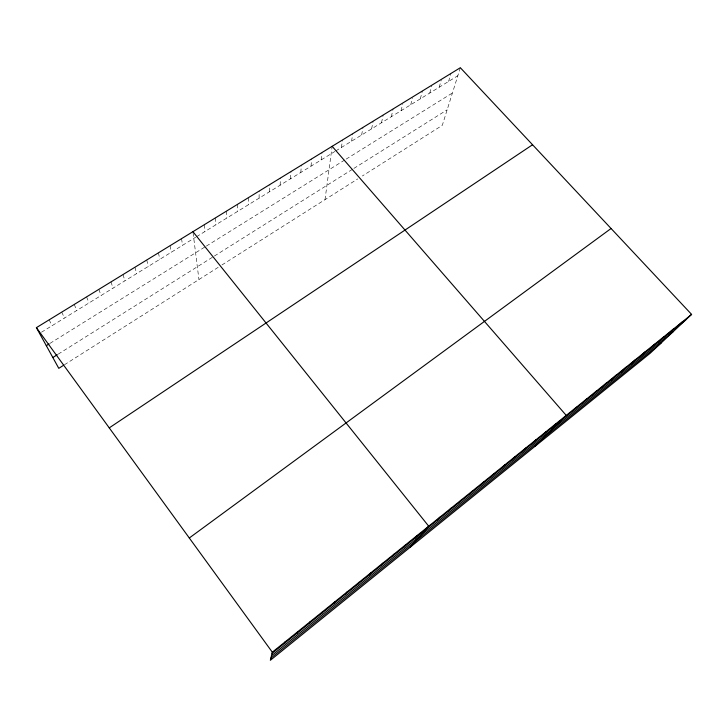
<?xml version="1.0" encoding="UTF-8"?>
<svg xmlns="http://www.w3.org/2000/svg" width="728" height="728" viewBox="0 0 728 728"><rect width="100%" height="100%" fill="white"/><g stroke="black" fill="none" stroke-linecap="round" stroke-linejoin="round"><path stroke-width="0.55" stroke-dasharray="3.64 2.73" d="M259.095 198.162L259.159 191.073M269.66 191.655L269.861 184.512M280.125 185.212L280.462 178.014M290.508 178.815L290.982 171.562M300.791 172.472L301.401 165.174M311.002 166.193L311.739 158.831M321.112 159.96L321.985 152.552M325.007 199.654L332.15 146.319M341.396 147.466L342.524 139.958M351.56 141.205L352.807 133.652M361.634 134.999L363.008 127.4M371.617 128.847L373.118 121.203M381.518 122.75L383.146 115.06M391.346 116.698L393.084 108.963M401.083 110.702L402.702 103.895M410.738 104.75L412.458 97.907M420.311 98.853L422.395 90.991M429.802 93.002L431.722 86.086M439.221 87.205L441.232 80.253M448.566 81.454L450.969 73.473M460.333 67.722L442.306 125.325L362.371 175.976M64.455 364.755L219.192 266.703M221.922 264.974L357.757 178.897M58.24 354.126L213.459 256.62M214.405 256.029L352.925 169.014M353.881 168.414L447.156 109.819M50.041 343.343L205.478 246.637M206.37 246.082L345.272 159.66M346.164 159.104L452.425 92.993M41.487 332.214L195.632 237.255M196.56 236.691L334.871 151.488M335.808 150.905L457.83 75.748M49.131 319.847L52.088 325.68M61.734 312.121L64.51 318.036M74.229 304.459L76.804 310.456M86.596 296.878L88.989 302.948M98.853 289.362L101.065 295.513M111.002 281.918L113.022 288.142M123.032 274.538L124.87 280.844M134.944 267.231L136.618 273.61M146.756 259.987L148.257 266.439M158.458 252.816L159.787 259.341M170.052 245.709L171.217 252.298M181.545 238.657L182.546 245.318M193.075 232.796L198.935 279.534M204.222 224.761L204.905 231.549M215.406 217.899L215.934 224.752M226.49 211.102L226.863 218.018M237.474 204.368L237.701 211.338M248.366 197.698L248.448 204.723"/><path stroke-width="1.09" d="M691.6 314.396L272.317 652.188L270.352 660.278L650.341 353.116L691.6 314.396L460.333 67.722L36.4 327.655L58.786 368.341L63.509 365.347M284.63 643.197L285.103 641.887M297.079 633.16L297.761 631.695M309.409 623.223L310.283 621.603M321.612 613.385L322.677 611.62M333.697 603.649L334.944 601.738M345.654 594.003L347.083 591.955M357.494 584.466L359.104 582.273M369.214 575.011L370.998 572.69M380.817 565.656L382.773 563.208M392.31 556.401L394.43 553.817M403.685 547.229L405.969 544.517M414.96 538.147L417.399 535.308M410.365 547.101L428.71 526.198L192.929 231.677M437.164 520.247L439.912 517.171M448.102 511.429L451.005 508.235M458.94 502.693L461.989 499.381M469.678 494.039L472.872 490.617M480.307 485.467L483.647 481.936M490.836 476.986L494.312 473.337M501.274 468.577L504.886 464.828M511.611 460.242L515.351 456.392M521.849 451.988L525.725 448.039M531.986 443.816L535.99 439.757M542.042 435.717L546.173 431.558M551.997 427.691L556.247 423.441M535.18 446.209L566.238 415.397L332.15 146.319M571.935 411.611L576.43 407.18M581.918 403.576L586.531 399.044M591.8 395.604L596.532 390.991M601.592 387.715L606.442 383.01M611.293 379.889L616.252 375.102M620.911 372.144L625.98 367.267M630.439 364.464L635.617 359.505M639.876 356.856L645.163 351.806M649.23 349.313L654.618 344.189M658.503 341.841L663.991 336.636M667.685 334.434L673.273 329.156M676.794 327.09L682.482 321.74M272.035 653.344L685.822 319.82M271.444 655.792L673.427 331.449M270.871 658.139L661.388 342.751M189.298 537.992L611.065 228.501M109.255 427.873L532.55 144.754M52.835 357.521L57.339 354.7M46.31 345.664L49.104 343.925M36.4 327.655L272.317 652.188"/></g></svg>
